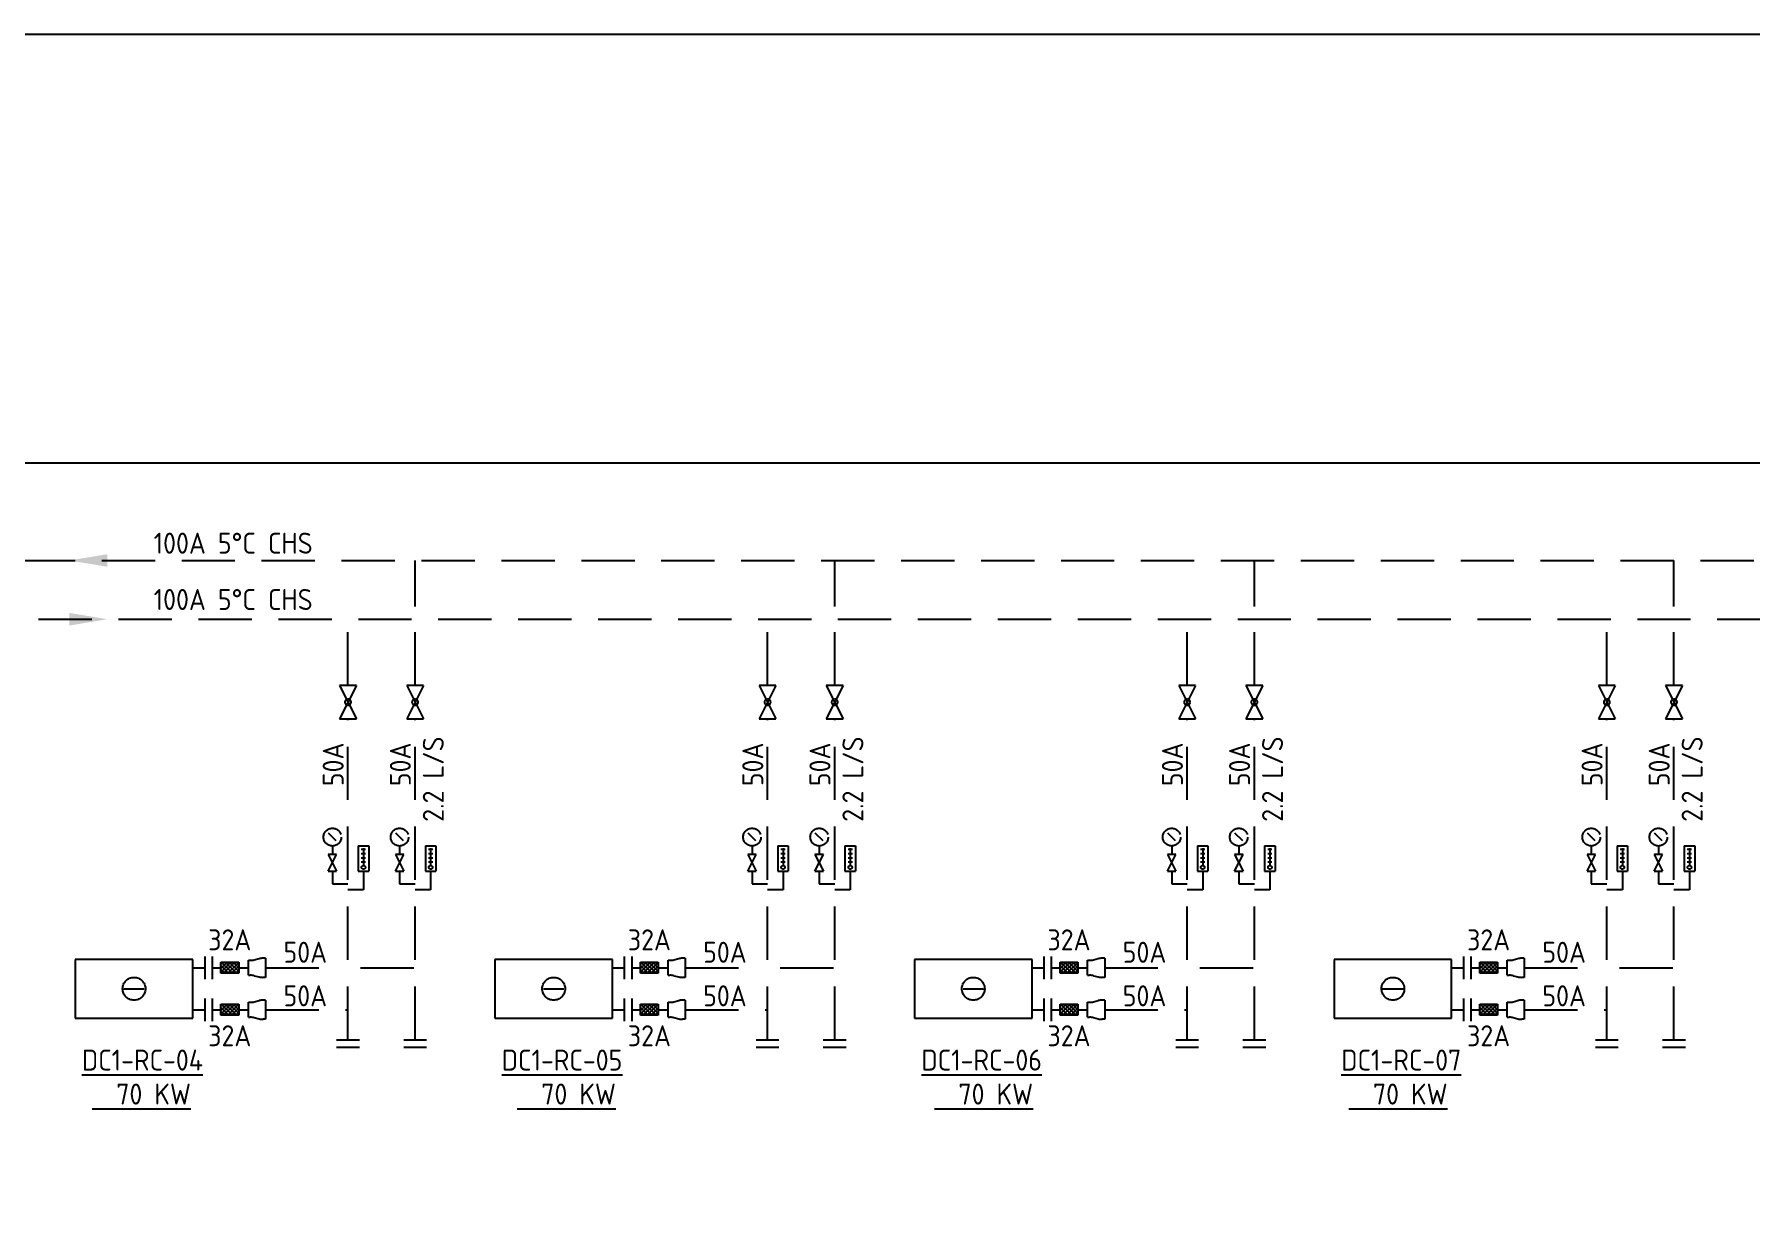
# Model space of a CAD drawing. Extents: x 41366 to 42076, y 84937 to 85507.
# Drawn here: x 41752.2 to 41956.7, y 85365.7 to 85507.1 of the extents above; entities that cross this region are included whole.
import ezdxf
from ezdxf.enums import TextEntityAlignment as Align

# ---------------------------------------------------------------- set-up
doc = ezdxf.new("R2010")
doc.units = 0
doc.header["$LTSCALE"] = 10
doc.linetypes.add('HIDDEN', pattern=[9.525, 6.35, -3.175])
for name, color, linetype in [('A-DETL-01', 1, 'Continuous'), ('DETL-TXT', 4, 'Continuous'), ('M-EQ-DCC-P2', 22, 'Continuous'), ('M-EQPM-TXT', 4, 'Continuous'), ('M-PIPE-CHWR20', 110, 'Continuous'), ('M-PIPE-CHWS12', 130, 'Continuous'), ('M-PIPE-FITTING', 2, 'Continuous')]:
    doc.layers.add(name, color=color, linetype=linetype)
doc.styles.add('AA-TXT', font='isocp.shx', dxfattribs={"width": 0.8, "bigfont": 'chineset.shx'})

msp = doc.modelspace()

# ---------------------------------------------------------------- linework, layer by layer
at = {"color": 252}
for p, q in [((41777.71, 85395.04), (41777.71, 85396.82)), ((41777.71, 85396.82), (41777.93, 85396.82)), ((41778.4, 85396.88), (41778.98, 85397.02)), ((41779.74, 85397.07), (41779.45, 85397.07)), ((41779.74, 85397.07), (41779.74, 85394.79)), ((41827.71, 85395.04), (41827.71, 85396.82)), ((41827.71, 85396.82), (41827.93, 85396.82)), ((41828.4, 85396.88), (41828.98, 85397.02)), ((41829.74, 85397.07), (41829.45, 85397.07)), ((41829.74, 85397.07), (41829.74, 85394.79)), ((41877.71, 85395.04), (41877.71, 85396.82)), ((41877.71, 85396.82), (41877.93, 85396.82)), ((41878.4, 85396.88), (41878.98, 85397.02)), ((41879.74, 85397.07), (41879.45, 85397.07)), ((41879.74, 85397.07), (41879.74, 85394.79)), ((41927.71, 85395.04), (41927.71, 85396.82)), ((41927.71, 85396.82), (41927.93, 85396.82)), ((41928.4, 85396.88), (41928.98, 85397.02)), ((41929.74, 85397.07), (41929.45, 85397.07)), ((41929.74, 85397.07), (41929.74, 85394.79)), ((41777.71, 85395.04), (41777.93, 85395.04)), ((41778.4, 85394.99), (41778.98, 85394.84)), ((41779.74, 85394.79), (41779.45, 85394.79)), ((41827.71, 85395.04), (41827.93, 85395.04)), ((41828.4, 85394.99), (41828.98, 85394.84)), ((41829.74, 85394.79), (41829.45, 85394.79)), ((41877.71, 85395.04), (41877.93, 85395.04)), ((41878.4, 85394.99), (41878.98, 85394.84)), ((41879.74, 85394.79), (41879.45, 85394.79)), ((41927.71, 85395.04), (41927.93, 85395.04)), ((41928.4, 85394.99), (41928.98, 85394.84)), ((41929.74, 85394.79), (41929.45, 85394.79)), ((41778.4, 85391.88), (41778.98, 85392.02)), ((41779.74, 85392.07), (41779.45, 85392.07)), ((41779.74, 85392.07), (41779.74, 85389.79)), ((41828.4, 85391.88), (41828.98, 85392.02)), ((41829.74, 85392.07), (41829.45, 85392.07)), ((41829.74, 85392.07), (41829.74, 85389.79)), ((41878.4, 85391.88), (41878.98, 85392.02)), ((41879.74, 85392.07), (41879.45, 85392.07)), ((41879.74, 85392.07), (41879.74, 85389.79)), ((41928.4, 85391.88), (41928.98, 85392.02)), ((41929.74, 85392.07), (41929.45, 85392.07)), ((41929.74, 85392.07), (41929.74, 85389.79)), ((41777.71, 85390.04), (41777.71, 85391.82)), ((41777.71, 85391.82), (41777.93, 85391.82)), ((41777.71, 85390.04), (41777.93, 85390.04)), ((41778.4, 85389.99), (41778.98, 85389.84)), ((41827.71, 85390.04), (41827.71, 85391.82)), ((41827.71, 85391.82), (41827.93, 85391.82)), ((41827.71, 85390.04), (41827.93, 85390.04)), ((41828.4, 85389.99), (41828.98, 85389.84)), ((41877.71, 85390.04), (41877.71, 85391.82)), ((41877.71, 85391.82), (41877.93, 85391.82)), ((41877.71, 85390.04), (41877.93, 85390.04)), ((41878.4, 85389.99), (41878.98, 85389.84)), ((41927.71, 85390.04), (41927.71, 85391.82)), ((41927.71, 85391.82), (41927.93, 85391.82)), ((41927.71, 85390.04), (41927.93, 85390.04)), ((41928.4, 85389.99), (41928.98, 85389.84)), ((41779.74, 85389.79), (41779.45, 85389.79)), ((41829.74, 85389.79), (41829.45, 85389.79)), ((41879.74, 85389.79), (41879.45, 85389.79)), ((41929.74, 85389.79), (41929.45, 85389.79))]:
    msp.add_line(p, q, dxfattribs=at)
for centre, start, end in [((41777.93, 85398.82), 270, 283.627), ((41779.45, 85395.07), 90, 103.627), ((41827.93, 85398.82), 270, 283.627), ((41829.45, 85395.07), 90, 103.627), ((41877.93, 85398.82), 270, 283.627), ((41879.45, 85395.07), 90, 103.627), ((41927.93, 85398.82), 270, 283.627), ((41929.45, 85395.07), 90, 103.627), ((41777.93, 85393.04), 76.373, 90), ((41779.45, 85396.79), 256.373, 270), ((41827.93, 85393.04), 76.373, 90), ((41829.45, 85396.79), 256.373, 270), ((41877.93, 85393.04), 76.373, 90), ((41879.45, 85396.79), 256.373, 270), ((41927.93, 85393.04), 76.373, 90), ((41929.45, 85396.79), 256.373, 270), ((41779.45, 85390.07), 90, 103.627), ((41829.45, 85390.07), 90, 103.627), ((41879.45, 85390.07), 90, 103.627), ((41929.45, 85390.07), 90, 103.627), ((41777.93, 85393.82), 270, 283.627), ((41777.93, 85388.04), 76.373, 90), ((41827.93, 85393.82), 270, 283.627), ((41827.93, 85388.04), 76.373, 90), ((41877.93, 85393.82), 270, 283.627), ((41877.93, 85388.04), 76.373, 90), ((41927.93, 85393.82), 270, 283.627), ((41927.93, 85388.04), 76.373, 90), ((41779.45, 85391.79), 256.373, 270), ((41829.45, 85391.79), 256.373, 270), ((41879.45, 85391.79), 256.373, 270), ((41929.45, 85391.79), 256.373, 270)]:
    msp.add_arc(centre, 2, start, end, dxfattribs=at)
at = {"layer": 'A-DETL-01', "linetype": 'Continuous'}
msp.add_line((42049.3, 85456.05), (41388.12, 85456.05), dxfattribs=at)
at = {"layer": 'DEFPOINTS', "color": 1}
msp.add_lwpolyline([(41365.57, 85507.15), (42076.35, 85507.15), (42076.35, 84936.69), (41365.57, 84936.69)], close=True, dxfattribs=at)
at = {"layer": 'M-EQ-DCC-P2', "color": 252, "linetype": 'HIDDEN'}
for p, q in [((41771.08, 85396.93), (41757.08, 85396.93)), ((41757.08, 85396.93), (41757.08, 85389.93)), ((41771.08, 85389.93), (41771.08, 85396.93)), ((41772.54, 85394.57), (41772.54, 85397.29)), ((41821.08, 85396.93), (41807.08, 85396.93)), ((41807.08, 85396.93), (41807.08, 85389.93)), ((41821.08, 85389.93), (41821.08, 85396.93)), ((41822.54, 85394.57), (41822.54, 85397.29)), ((41871.08, 85396.93), (41857.08, 85396.93)), ((41857.08, 85396.93), (41857.08, 85389.93)), ((41871.08, 85389.93), (41871.08, 85396.93)), ((41872.54, 85394.57), (41872.54, 85397.29)), ((41921.08, 85396.93), (41907.08, 85396.93)), ((41907.08, 85396.93), (41907.08, 85389.93)), ((41921.08, 85389.93), (41921.08, 85396.93)), ((41922.54, 85394.57), (41922.54, 85397.29)), ((41771.08, 85395.93), (41772.54, 85395.93)), ((41821.08, 85395.93), (41822.54, 85395.93)), ((41871.08, 85395.93), (41872.54, 85395.93)), ((41921.08, 85395.93), (41922.54, 85395.93)), ((41762.86, 85393.43), (41765.29, 85393.43)), ((41772.54, 85389.57), (41772.54, 85392.29)), ((41812.86, 85393.43), (41815.29, 85393.43)), ((41822.54, 85389.57), (41822.54, 85392.29)), ((41862.86, 85393.43), (41865.29, 85393.43)), ((41872.54, 85389.57), (41872.54, 85392.29)), ((41912.86, 85393.43), (41915.29, 85393.43)), ((41922.54, 85389.57), (41922.54, 85392.29)), ((41757.08, 85389.93), (41771.08, 85389.93)), ((41771.08, 85390.93), (41772.54, 85390.93)), ((41807.08, 85389.93), (41821.08, 85389.93)), ((41821.08, 85390.93), (41822.54, 85390.93)), ((41857.08, 85389.93), (41871.08, 85389.93)), ((41871.08, 85390.93), (41872.54, 85390.93)), ((41907.08, 85389.93), (41921.08, 85389.93)), ((41921.08, 85390.93), (41922.54, 85390.93))]:
    msp.add_line(p, q, dxfattribs=at)
for centre in [(41764.08, 85393.43), (41814.08, 85393.43), (41864.08, 85393.43), (41914.08, 85393.43)]:
    msp.add_circle(centre, 1.36, dxfattribs=at)
at = {"layer": 'M-PIPE-CHWR20', "color": 252, "linetype": 'HIDDEN', "ltscale": 0.1}
for p, q in [((41579.26, 85444.46), (42015.62, 85444.46)), ((41797.57, 85438.96), (41797.57, 85444.46)), ((41847.57, 85438.96), (41847.57, 85444.46)), ((41897.57, 85438.96), (41897.57, 85444.46)), ((41947.57, 85438.96), (41947.57, 85444.46)), ((41797.57, 85429.58), (41797.57, 85435.96)), ((41847.57, 85429.58), (41847.57, 85435.96)), ((41897.57, 85429.58), (41897.57, 85435.96)), ((41947.57, 85429.58), (41947.57, 85435.96)), ((41797.57, 85387.35), (41797.57, 85425.58)), ((41847.57, 85387.35), (41847.57, 85425.58)), ((41897.57, 85387.35), (41897.57, 85425.58)), ((41947.57, 85387.35), (41947.57, 85425.58)), ((41773.42, 85394.57), (41773.42, 85397.29)), ((41823.42, 85394.57), (41823.42, 85397.29)), ((41873.42, 85394.57), (41873.42, 85397.29)), ((41923.42, 85394.57), (41923.42, 85397.29)), ((41773.42, 85395.93), (41774.42, 85395.93)), ((41776.55, 85395.93), (41777.71, 85395.93)), ((41779.74, 85395.93), (41788.07, 85395.93)), ((41791.07, 85395.93), (41797.57, 85395.93)), ((41823.42, 85395.93), (41824.42, 85395.93)), ((41826.55, 85395.93), (41827.71, 85395.93)), ((41829.74, 85395.93), (41838.07, 85395.93)), ((41841.07, 85395.93), (41847.57, 85395.93)), ((41873.42, 85395.93), (41874.42, 85395.93)), ((41876.55, 85395.93), (41877.71, 85395.93)), ((41879.74, 85395.93), (41888.07, 85395.93)), ((41891.07, 85395.93), (41897.57, 85395.93)), ((41923.42, 85395.93), (41924.42, 85395.93)), ((41926.55, 85395.93), (41927.71, 85395.93)), ((41929.74, 85395.93), (41938.07, 85395.93)), ((41941.07, 85395.93), (41947.57, 85395.93)), ((41796.21, 85387.35), (41798.93, 85387.35)), ((41796.21, 85386.47), (41798.93, 85386.47)), ((41846.21, 85387.35), (41848.93, 85387.35)), ((41846.21, 85386.47), (41848.93, 85386.47)), ((41896.21, 85387.35), (41898.93, 85387.35)), ((41896.21, 85386.47), (41898.93, 85386.47)), ((41946.21, 85387.35), (41948.93, 85387.35)), ((41946.21, 85386.47), (41948.93, 85386.47))]:
    msp.add_line(p, q, dxfattribs=at)
msp.add_solid([(41760.88, 85445.21), (41756.38, 85444.46), (41760.88, 85443.71)], dxfattribs=at)
at = {"layer": 'M-PIPE-CHWS12', "color": 252, "linetype": 'HIDDEN', "ltscale": 0.1}
for p, q in [((41581.26, 85437.46), (42015.62, 85437.46)), ((41789.57, 85429.58), (41789.57, 85437.46)), ((41839.57, 85429.58), (41839.57, 85437.46)), ((41889.57, 85429.58), (41889.57, 85437.46)), ((41939.57, 85429.58), (41939.57, 85437.46)), ((41789.57, 85387.35), (41789.57, 85425.58)), ((41839.57, 85387.35), (41839.57, 85425.58)), ((41889.57, 85387.35), (41889.57, 85425.58)), ((41939.57, 85387.35), (41939.57, 85425.58)), ((41773.42, 85389.57), (41773.42, 85392.29)), ((41823.42, 85389.57), (41823.42, 85392.29)), ((41873.42, 85389.57), (41873.42, 85392.29)), ((41923.42, 85389.57), (41923.42, 85392.29)), ((41773.42, 85390.93), (41774.42, 85390.93)), ((41776.55, 85390.93), (41777.71, 85390.93)), ((41779.74, 85390.93), (41789.57, 85390.93)), ((41823.42, 85390.93), (41824.42, 85390.93)), ((41826.55, 85390.93), (41827.71, 85390.93)), ((41829.74, 85390.93), (41839.57, 85390.93)), ((41873.42, 85390.93), (41874.42, 85390.93)), ((41876.55, 85390.93), (41877.71, 85390.93)), ((41879.74, 85390.93), (41889.57, 85390.93)), ((41923.42, 85390.93), (41924.42, 85390.93)), ((41926.55, 85390.93), (41927.71, 85390.93)), ((41929.74, 85390.93), (41939.57, 85390.93)), ((41788.21, 85387.35), (41790.93, 85387.35)), ((41788.21, 85386.47), (41790.93, 85386.47)), ((41838.21, 85387.35), (41840.93, 85387.35)), ((41838.21, 85386.47), (41840.93, 85386.47)), ((41888.21, 85387.35), (41890.93, 85387.35)), ((41888.21, 85386.47), (41890.93, 85386.47)), ((41938.21, 85387.35), (41940.93, 85387.35)), ((41938.21, 85386.47), (41940.93, 85386.47))]:
    msp.add_line(p, q, dxfattribs=at)
msp.add_solid([(41756.38, 85438.21), (41760.88, 85437.46), (41756.38, 85436.71)], dxfattribs=at)
at = {"layer": 'M-PIPE-FITTING', "color": 252, "linetype": 'HIDDEN', "ltscale": 0.1}
for p, q in [((41790.57, 85429.58), (41788.57, 85429.58)), ((41790.57, 85429.58), (41788.57, 85425.58)), ((41788.57, 85429.58), (41790.57, 85425.58)), ((41798.57, 85429.58), (41796.57, 85429.58)), ((41798.57, 85429.58), (41796.57, 85425.58)), ((41796.57, 85429.58), (41798.57, 85425.58)), ((41840.57, 85429.58), (41838.57, 85429.58)), ((41840.57, 85429.58), (41838.57, 85425.58)), ((41838.57, 85429.58), (41840.57, 85425.58)), ((41848.57, 85429.58), (41846.57, 85429.58)), ((41848.57, 85429.58), (41846.57, 85425.58)), ((41846.57, 85429.58), (41848.57, 85425.58)), ((41890.57, 85429.58), (41888.57, 85429.58)), ((41890.57, 85429.58), (41888.57, 85425.58)), ((41888.57, 85429.58), (41890.57, 85425.58)), ((41898.57, 85429.58), (41896.57, 85429.58)), ((41898.57, 85429.58), (41896.57, 85425.58)), ((41896.57, 85429.58), (41898.57, 85425.58)), ((41940.57, 85429.58), (41938.57, 85429.58)), ((41940.57, 85429.58), (41938.57, 85425.58)), ((41938.57, 85429.58), (41940.57, 85425.58)), ((41948.57, 85429.58), (41946.57, 85429.58)), ((41948.57, 85429.58), (41946.57, 85425.58)), ((41946.57, 85429.58), (41948.57, 85425.58)), ((41788.57, 85425.58), (41790.57, 85425.58)), ((41796.57, 85425.58), (41798.57, 85425.58)), ((41838.57, 85425.58), (41840.57, 85425.58)), ((41846.57, 85425.58), (41848.57, 85425.58)), ((41888.57, 85425.58), (41890.57, 85425.58)), ((41896.57, 85425.58), (41898.57, 85425.58)), ((41938.57, 85425.58), (41940.57, 85425.58)), ((41946.57, 85425.58), (41948.57, 85425.58)), ((41788.18, 85411.05), (41787.26, 85411.97)), ((41787.72, 85410.44), (41787.72, 85409.44)), ((41790.79, 85410.46), (41792.04, 85410.46)), ((41790.79, 85410.46), (41790.79, 85407.44)), ((41792.04, 85410.46), (41792.04, 85407.44)), ((41796.18, 85411.05), (41795.26, 85411.97)), ((41795.72, 85410.44), (41795.72, 85409.44)), ((41798.79, 85410.46), (41800.04, 85410.46)), ((41798.79, 85410.46), (41798.79, 85407.44)), ((41800.04, 85410.46), (41800.04, 85407.44)), ((41838.18, 85411.05), (41837.26, 85411.97)), ((41837.72, 85410.44), (41837.72, 85409.44)), ((41840.79, 85410.46), (41842.04, 85410.46)), ((41840.79, 85410.46), (41840.79, 85407.44)), ((41842.04, 85410.46), (41842.04, 85407.44)), ((41846.18, 85411.05), (41845.26, 85411.97)), ((41845.72, 85410.44), (41845.72, 85409.44)), ((41848.79, 85410.46), (41850.04, 85410.46)), ((41848.79, 85410.46), (41848.79, 85407.44)), ((41850.04, 85410.46), (41850.04, 85407.44)), ((41888.18, 85411.05), (41887.26, 85411.97)), ((41887.72, 85410.44), (41887.72, 85409.44)), ((41890.79, 85410.46), (41892.04, 85410.46)), ((41890.79, 85410.46), (41890.79, 85407.44)), ((41892.04, 85410.46), (41892.04, 85407.44)), ((41896.18, 85411.05), (41895.26, 85411.97)), ((41895.72, 85410.44), (41895.72, 85409.44)), ((41898.79, 85410.46), (41900.04, 85410.46)), ((41898.79, 85410.46), (41898.79, 85407.44)), ((41900.04, 85410.46), (41900.04, 85407.44)), ((41938.18, 85411.05), (41937.26, 85411.97)), ((41937.72, 85410.44), (41937.72, 85409.44)), ((41940.79, 85410.46), (41942.04, 85410.46)), ((41940.79, 85410.46), (41940.79, 85407.44)), ((41942.04, 85410.46), (41942.04, 85407.44)), ((41946.18, 85411.05), (41945.26, 85411.97)), ((41945.72, 85410.44), (41945.72, 85409.44)), ((41948.79, 85410.46), (41950.04, 85410.46)), ((41948.79, 85410.46), (41948.79, 85407.44)), ((41950.04, 85410.46), (41950.04, 85407.44)), ((41788.22, 85409.44), (41787.22, 85409.44)), ((41787.22, 85407.44), (41788.22, 85409.44)), ((41787.22, 85409.44), (41788.22, 85407.44)), ((41791.16, 85410.05), (41791.67, 85410.05)), ((41791.16, 85409.55), (41791.67, 85409.55)), ((41791.16, 85409.05), (41791.67, 85409.05)), ((41791.16, 85408.54), (41791.67, 85408.54)), ((41791.42, 85410.2), (41791.42, 85408.12)), ((41796.22, 85409.44), (41795.22, 85409.44)), ((41795.22, 85407.44), (41796.22, 85409.44)), ((41795.22, 85409.44), (41796.22, 85407.44)), ((41799.16, 85410.05), (41799.67, 85410.05)), ((41799.16, 85409.55), (41799.67, 85409.55)), ((41799.16, 85409.05), (41799.67, 85409.05)), ((41799.16, 85408.54), (41799.67, 85408.54)), ((41799.42, 85410.2), (41799.42, 85408.12)), ((41838.22, 85409.44), (41837.22, 85409.44)), ((41837.22, 85407.44), (41838.22, 85409.44)), ((41837.22, 85409.44), (41838.22, 85407.44)), ((41841.16, 85410.05), (41841.67, 85410.05)), ((41841.16, 85409.55), (41841.67, 85409.55)), ((41841.16, 85409.05), (41841.67, 85409.05)), ((41841.16, 85408.54), (41841.67, 85408.54)), ((41841.42, 85410.2), (41841.42, 85408.12)), ((41846.22, 85409.44), (41845.22, 85409.44)), ((41845.22, 85407.44), (41846.22, 85409.44)), ((41845.22, 85409.44), (41846.22, 85407.44)), ((41849.16, 85410.05), (41849.67, 85410.05)), ((41849.16, 85409.55), (41849.67, 85409.55)), ((41849.16, 85409.05), (41849.67, 85409.05)), ((41849.16, 85408.54), (41849.67, 85408.54)), ((41849.42, 85410.2), (41849.42, 85408.12)), ((41888.22, 85409.44), (41887.22, 85409.44)), ((41887.22, 85407.44), (41888.22, 85409.44)), ((41887.22, 85409.44), (41888.22, 85407.44)), ((41891.16, 85410.05), (41891.67, 85410.05)), ((41891.16, 85409.55), (41891.67, 85409.55)), ((41891.16, 85409.05), (41891.67, 85409.05)), ((41891.16, 85408.54), (41891.67, 85408.54)), ((41891.42, 85410.2), (41891.42, 85408.12)), ((41896.22, 85409.44), (41895.22, 85409.44)), ((41895.22, 85407.44), (41896.22, 85409.44)), ((41895.22, 85409.44), (41896.22, 85407.44)), ((41899.16, 85410.05), (41899.67, 85410.05)), ((41899.16, 85409.55), (41899.67, 85409.55)), ((41899.16, 85409.05), (41899.67, 85409.05)), ((41899.16, 85408.54), (41899.67, 85408.54)), ((41899.42, 85410.2), (41899.42, 85408.12)), ((41938.22, 85409.44), (41937.22, 85409.44)), ((41937.22, 85407.44), (41938.22, 85409.44)), ((41937.22, 85409.44), (41938.22, 85407.44)), ((41941.16, 85410.05), (41941.67, 85410.05)), ((41941.16, 85409.55), (41941.67, 85409.55)), ((41941.16, 85409.05), (41941.67, 85409.05)), ((41941.16, 85408.54), (41941.67, 85408.54)), ((41941.42, 85410.2), (41941.42, 85408.12)), ((41946.22, 85409.44), (41945.22, 85409.44)), ((41945.22, 85407.44), (41946.22, 85409.44)), ((41945.22, 85409.44), (41946.22, 85407.44)), ((41949.16, 85410.05), (41949.67, 85410.05)), ((41949.16, 85409.55), (41949.67, 85409.55)), ((41949.16, 85409.05), (41949.67, 85409.05)), ((41949.16, 85408.54), (41949.67, 85408.54)), ((41949.42, 85410.2), (41949.42, 85408.12)), ((41787.22, 85407.44), (41788.22, 85407.44)), ((41787.72, 85407.44), (41787.72, 85405.94)), ((41790.79, 85407.44), (41792.04, 85407.44)), ((41791.42, 85407.44), (41791.42, 85405.21)), ((41795.22, 85407.44), (41796.22, 85407.44)), ((41795.72, 85407.44), (41795.72, 85405.94)), ((41798.79, 85407.44), (41800.04, 85407.44)), ((41799.42, 85407.44), (41799.42, 85405.21)), ((41837.22, 85407.44), (41838.22, 85407.44)), ((41837.72, 85407.44), (41837.72, 85405.94)), ((41840.79, 85407.44), (41842.04, 85407.44)), ((41841.42, 85407.44), (41841.42, 85405.21)), ((41845.22, 85407.44), (41846.22, 85407.44)), ((41845.72, 85407.44), (41845.72, 85405.94)), ((41848.79, 85407.44), (41850.04, 85407.44)), ((41849.42, 85407.44), (41849.42, 85405.21)), ((41887.22, 85407.44), (41888.22, 85407.44)), ((41887.72, 85407.44), (41887.72, 85405.94)), ((41890.79, 85407.44), (41892.04, 85407.44)), ((41891.42, 85407.44), (41891.42, 85405.21)), ((41895.22, 85407.44), (41896.22, 85407.44)), ((41895.72, 85407.44), (41895.72, 85405.94)), ((41898.79, 85407.44), (41900.04, 85407.44)), ((41899.42, 85407.44), (41899.42, 85405.21)), ((41937.22, 85407.44), (41938.22, 85407.44)), ((41937.72, 85407.44), (41937.72, 85405.94)), ((41940.79, 85407.44), (41942.04, 85407.44)), ((41941.42, 85407.44), (41941.42, 85405.21)), ((41945.22, 85407.44), (41946.22, 85407.44)), ((41945.72, 85407.44), (41945.72, 85405.94)), ((41948.79, 85407.44), (41950.04, 85407.44)), ((41949.42, 85407.44), (41949.42, 85405.21)), ((41787.72, 85405.94), (41789.57, 85405.94)), ((41791.42, 85405.21), (41789.57, 85405.21)), ((41795.72, 85405.94), (41797.57, 85405.94)), ((41799.42, 85405.21), (41797.57, 85405.21)), ((41837.72, 85405.94), (41839.57, 85405.94)), ((41841.42, 85405.21), (41839.57, 85405.21)), ((41845.72, 85405.94), (41847.57, 85405.94)), ((41849.42, 85405.21), (41847.57, 85405.21)), ((41887.72, 85405.94), (41889.57, 85405.94)), ((41891.42, 85405.21), (41889.57, 85405.21)), ((41895.72, 85405.94), (41897.57, 85405.94)), ((41899.42, 85405.21), (41897.57, 85405.21)), ((41937.72, 85405.94), (41939.57, 85405.94)), ((41941.42, 85405.21), (41939.57, 85405.21)), ((41945.72, 85405.94), (41947.57, 85405.94)), ((41949.42, 85405.21), (41947.57, 85405.21)), ((41774.42, 85396.6), (41776.55, 85396.6)), ((41774.42, 85395.27), (41774.42, 85396.6)), ((41776.55, 85396.6), (41776.55, 85395.27)), ((41824.42, 85396.6), (41826.55, 85396.6)), ((41824.42, 85395.27), (41824.42, 85396.6)), ((41826.55, 85396.6), (41826.55, 85395.27)), ((41874.42, 85396.6), (41876.55, 85396.6)), ((41874.42, 85395.27), (41874.42, 85396.6)), ((41876.55, 85396.6), (41876.55, 85395.27)), ((41924.42, 85396.6), (41926.55, 85396.6)), ((41924.42, 85395.27), (41924.42, 85396.6)), ((41926.55, 85396.6), (41926.55, 85395.27)), ((41776.55, 85395.27), (41774.42, 85395.27)), ((41826.55, 85395.27), (41824.42, 85395.27)), ((41876.55, 85395.27), (41874.42, 85395.27)), ((41926.55, 85395.27), (41924.42, 85395.27)), ((41774.42, 85391.6), (41776.55, 85391.6)), ((41774.42, 85390.27), (41774.42, 85391.6)), ((41776.55, 85390.27), (41774.42, 85390.27)), ((41776.55, 85391.6), (41776.55, 85390.27)), ((41824.42, 85391.6), (41826.55, 85391.6)), ((41824.42, 85390.27), (41824.42, 85391.6)), ((41826.55, 85390.27), (41824.42, 85390.27)), ((41826.55, 85391.6), (41826.55, 85390.27)), ((41874.42, 85391.6), (41876.55, 85391.6)), ((41874.42, 85390.27), (41874.42, 85391.6)), ((41876.55, 85390.27), (41874.42, 85390.27)), ((41876.55, 85391.6), (41876.55, 85390.27)), ((41924.42, 85391.6), (41926.55, 85391.6)), ((41924.42, 85390.27), (41924.42, 85391.6)), ((41926.55, 85390.27), (41924.42, 85390.27)), ((41926.55, 85391.6), (41926.55, 85390.27))]:
    msp.add_line(p, q, dxfattribs=at)
at = {"layer": 'M-PIPE-FITTING', "color": 252, "linetype": 'Continuous', "ltscale": 0.1}
for p, q in [((41774.42, 85396.34), (41774.69, 85396.6)), ((41774.42, 85395.86), (41775.16, 85396.6)), ((41774.42, 85395.39), (41775.63, 85396.6)), ((41775.35, 85395.27), (41774.42, 85396.19)), ((41775.82, 85395.27), (41774.48, 85396.6)), ((41774.76, 85395.27), (41776.1, 85396.6)), ((41776.29, 85395.27), (41774.95, 85396.6)), ((41775.24, 85395.27), (41776.55, 85396.58)), ((41776.55, 85395.47), (41775.42, 85396.6)), ((41775.71, 85395.27), (41776.55, 85396.11)), ((41776.55, 85395.94), (41775.89, 85396.6)), ((41776.55, 85396.41), (41776.36, 85396.6)), ((41824.42, 85396.34), (41824.69, 85396.6)), ((41824.42, 85395.86), (41825.16, 85396.6)), ((41824.42, 85395.39), (41825.63, 85396.6)), ((41825.35, 85395.27), (41824.42, 85396.19)), ((41825.82, 85395.27), (41824.48, 85396.6)), ((41824.76, 85395.27), (41826.1, 85396.6)), ((41826.29, 85395.27), (41824.95, 85396.6)), ((41825.24, 85395.27), (41826.55, 85396.58)), ((41826.55, 85395.47), (41825.42, 85396.6)), ((41825.71, 85395.27), (41826.55, 85396.11)), ((41826.55, 85395.94), (41825.89, 85396.6)), ((41826.55, 85396.41), (41826.36, 85396.6)), ((41874.42, 85396.34), (41874.69, 85396.6)), ((41874.42, 85395.86), (41875.16, 85396.6)), ((41874.42, 85395.39), (41875.63, 85396.6)), ((41875.35, 85395.27), (41874.42, 85396.19)), ((41875.82, 85395.27), (41874.48, 85396.6)), ((41874.76, 85395.27), (41876.1, 85396.6)), ((41876.29, 85395.27), (41874.95, 85396.6)), ((41875.24, 85395.27), (41876.55, 85396.58)), ((41876.55, 85395.47), (41875.42, 85396.6)), ((41875.71, 85395.27), (41876.55, 85396.11)), ((41876.55, 85395.94), (41875.89, 85396.6)), ((41876.55, 85396.41), (41876.36, 85396.6)), ((41924.42, 85396.34), (41924.69, 85396.6)), ((41924.42, 85395.86), (41925.16, 85396.6)), ((41924.42, 85395.39), (41925.63, 85396.6)), ((41925.35, 85395.27), (41924.42, 85396.19)), ((41925.82, 85395.27), (41924.48, 85396.6)), ((41924.76, 85395.27), (41926.1, 85396.6)), ((41926.29, 85395.27), (41924.95, 85396.6)), ((41925.24, 85395.27), (41926.55, 85396.58)), ((41926.55, 85395.47), (41925.42, 85396.6)), ((41925.71, 85395.27), (41926.55, 85396.11)), ((41926.55, 85395.94), (41925.89, 85396.6)), ((41926.55, 85396.41), (41926.36, 85396.6)), ((41774.88, 85395.27), (41774.42, 85395.72)), ((41776.18, 85395.27), (41776.55, 85395.64)), ((41824.88, 85395.27), (41824.42, 85395.72)), ((41826.18, 85395.27), (41826.55, 85395.64)), ((41874.88, 85395.27), (41874.42, 85395.72)), ((41876.18, 85395.27), (41876.55, 85395.64)), ((41924.88, 85395.27), (41924.42, 85395.72)), ((41926.18, 85395.27), (41926.55, 85395.64)), ((41774.42, 85391.34), (41774.69, 85391.6)), ((41774.42, 85390.86), (41775.16, 85391.6)), ((41774.42, 85390.39), (41775.63, 85391.6)), ((41775.35, 85390.27), (41774.42, 85391.19)), ((41774.88, 85390.27), (41774.42, 85390.72)), ((41775.82, 85390.27), (41774.48, 85391.6)), ((41774.76, 85390.27), (41776.1, 85391.6)), ((41776.29, 85390.27), (41774.95, 85391.6)), ((41775.24, 85390.27), (41776.55, 85391.58)), ((41776.55, 85390.47), (41775.42, 85391.6)), ((41775.71, 85390.27), (41776.55, 85391.11)), ((41776.55, 85390.94), (41775.89, 85391.6)), ((41776.18, 85390.27), (41776.55, 85390.64)), ((41776.55, 85391.41), (41776.36, 85391.6)), ((41824.42, 85391.34), (41824.69, 85391.6)), ((41824.42, 85390.86), (41825.16, 85391.6)), ((41824.42, 85390.39), (41825.63, 85391.6)), ((41825.35, 85390.27), (41824.42, 85391.19)), ((41824.88, 85390.27), (41824.42, 85390.72)), ((41825.82, 85390.27), (41824.48, 85391.6)), ((41824.76, 85390.27), (41826.1, 85391.6)), ((41826.29, 85390.27), (41824.95, 85391.6)), ((41825.24, 85390.27), (41826.55, 85391.58)), ((41826.55, 85390.47), (41825.42, 85391.6)), ((41825.71, 85390.27), (41826.55, 85391.11)), ((41826.55, 85390.94), (41825.89, 85391.6)), ((41826.18, 85390.27), (41826.55, 85390.64)), ((41826.55, 85391.41), (41826.36, 85391.6)), ((41874.42, 85391.34), (41874.69, 85391.6)), ((41874.42, 85390.86), (41875.16, 85391.6)), ((41874.42, 85390.39), (41875.63, 85391.6)), ((41875.35, 85390.27), (41874.42, 85391.19)), ((41874.88, 85390.27), (41874.42, 85390.72)), ((41875.82, 85390.27), (41874.48, 85391.6)), ((41874.76, 85390.27), (41876.1, 85391.6)), ((41876.29, 85390.27), (41874.95, 85391.6)), ((41875.24, 85390.27), (41876.55, 85391.58)), ((41876.55, 85390.47), (41875.42, 85391.6)), ((41875.71, 85390.27), (41876.55, 85391.11)), ((41876.55, 85390.94), (41875.89, 85391.6)), ((41876.18, 85390.27), (41876.55, 85390.64)), ((41876.55, 85391.41), (41876.36, 85391.6)), ((41924.42, 85391.34), (41924.69, 85391.6)), ((41924.42, 85390.86), (41925.16, 85391.6)), ((41924.42, 85390.39), (41925.63, 85391.6)), ((41925.35, 85390.27), (41924.42, 85391.19)), ((41924.88, 85390.27), (41924.42, 85390.72)), ((41925.82, 85390.27), (41924.48, 85391.6)), ((41924.76, 85390.27), (41926.1, 85391.6)), ((41926.29, 85390.27), (41924.95, 85391.6)), ((41925.24, 85390.27), (41926.55, 85391.58)), ((41926.55, 85390.47), (41925.42, 85391.6)), ((41925.71, 85390.27), (41926.55, 85391.11)), ((41926.55, 85390.94), (41925.89, 85391.6)), ((41926.18, 85390.27), (41926.55, 85390.64)), ((41926.55, 85391.41), (41926.36, 85391.6))]:
    msp.add_line(p, q, dxfattribs=at)
at = {"layer": 'M-PIPE-FITTING', "color": 252, "linetype": 'HIDDEN', "ltscale": 0.1}
for centre, radius in [((41787.72, 85411.5), 1.06), ((41795.72, 85411.5), 1.06), ((41837.72, 85411.5), 1.06), ((41845.72, 85411.5), 1.06), ((41887.72, 85411.5), 1.06), ((41895.72, 85411.5), 1.06), ((41937.72, 85411.5), 1.06), ((41945.72, 85411.5), 1.06), ((41791.42, 85407.9), 0.223), ((41799.42, 85407.9), 0.223), ((41841.42, 85407.9), 0.223), ((41849.42, 85407.9), 0.223), ((41891.42, 85407.9), 0.223), ((41899.42, 85407.9), 0.223), ((41941.42, 85407.9), 0.223), ((41949.42, 85407.9), 0.223)]:
    msp.add_circle(centre, radius, dxfattribs=at)
at = {"layer": 'M-PIPE-FITTING', "color": 252, "linetype": 'HIDDEN'}
for centre, start, end in [((41789.57, 85427.58), 0, 180), ((41789.57, 85427.58), 180, 0), ((41797.57, 85427.58), 0, 180), ((41797.57, 85427.58), 180, 0), ((41839.57, 85427.58), 0, 180), ((41839.57, 85427.58), 180, 0), ((41847.57, 85427.58), 0, 180), ((41847.57, 85427.58), 180, 0), ((41889.57, 85427.58), 0, 180), ((41889.57, 85427.58), 180, 0), ((41897.57, 85427.58), 0, 180), ((41897.57, 85427.58), 180, 0), ((41939.57, 85427.58), 0, 180), ((41939.57, 85427.58), 180, 0), ((41947.57, 85427.58), 0, 180), ((41947.57, 85427.58), 180, 0)]:
    msp.add_arc(centre, 0.375, start, end, dxfattribs=at)

# ---------------------------------------------------------------- texts
at = {"layer": 'DETL-TXT', "color": 252, "linetype": 'HIDDEN', "style": 'AA-TXT'}
for s, p in [('100A 5%%DC CHS', (41766.42, 85445.27)), ('100A 5%%DC CHS', (41766.42, 85438.56)), ('32A', (41772.92, 85398.01)), ('32A', (41822.92, 85398.01)), ('32A', (41872.92, 85398.01)), ('32A', (41922.92, 85398.01)), ('50A', (41781.89, 85396.53)), ('50A', (41831.89, 85396.53)), ('50A', (41881.89, 85396.53)), ('50A', (41931.89, 85396.53)), ('50A', (41781.89, 85391.34)), ('50A', (41831.89, 85391.34)), ('50A', (41881.89, 85391.34)), ('50A', (41931.89, 85391.34)), ('32A', (41772.92, 85386.58)), ('32A', (41822.92, 85386.58)), ('32A', (41872.92, 85386.58)), ('32A', (41922.92, 85386.58))]:
    msp.add_text(s, height=2.5, dxfattribs=at).set_placement(p)
for s, p in [('50A', (41789.06, 85417.57)), ('50A', (41797.06, 85417.57)), ('2.2 L/S', (41800.99, 85413.32)), ('50A', (41839.06, 85417.57)), ('50A', (41847.06, 85417.57)), ('2.2 L/S', (41850.99, 85413.32)), ('50A', (41889.06, 85417.57)), ('50A', (41897.06, 85417.57)), ('2.2 L/S', (41900.99, 85413.32)), ('50A', (41939.06, 85417.57)), ('50A', (41947.06, 85417.57)), ('2.2 L/S', (41950.99, 85413.32))]:
    msp.add_text(s, height=2.5, rotation=90, dxfattribs=at).set_placement(p)
at = {"layer": 'M-EQPM-TXT', "color": 252, "linetype": 'HIDDEN', "style": 'AA-TXT'}
for s, p in [('%%UDC1-RC-04', (41765.08, 85384.94)), ('%%UDC1-RC-05', (41815.08, 85384.94)), ('%%UDC1-RC-06', (41865.08, 85384.94)), ('%%UDC1-RC-07', (41915.08, 85384.94)), ('%%U  70 KW', (41764.98, 85380.89)), ('%%U  70 KW', (41815.62, 85380.89)), ('%%U  70 KW', (41865.33, 85380.89)), ('%%U  70 KW', (41914.72, 85380.89))]:
    msp.add_text(s, height=2.5, dxfattribs=at).set_placement(p, align=Align.MIDDLE)

doc.saveas('drawing.dxf')
